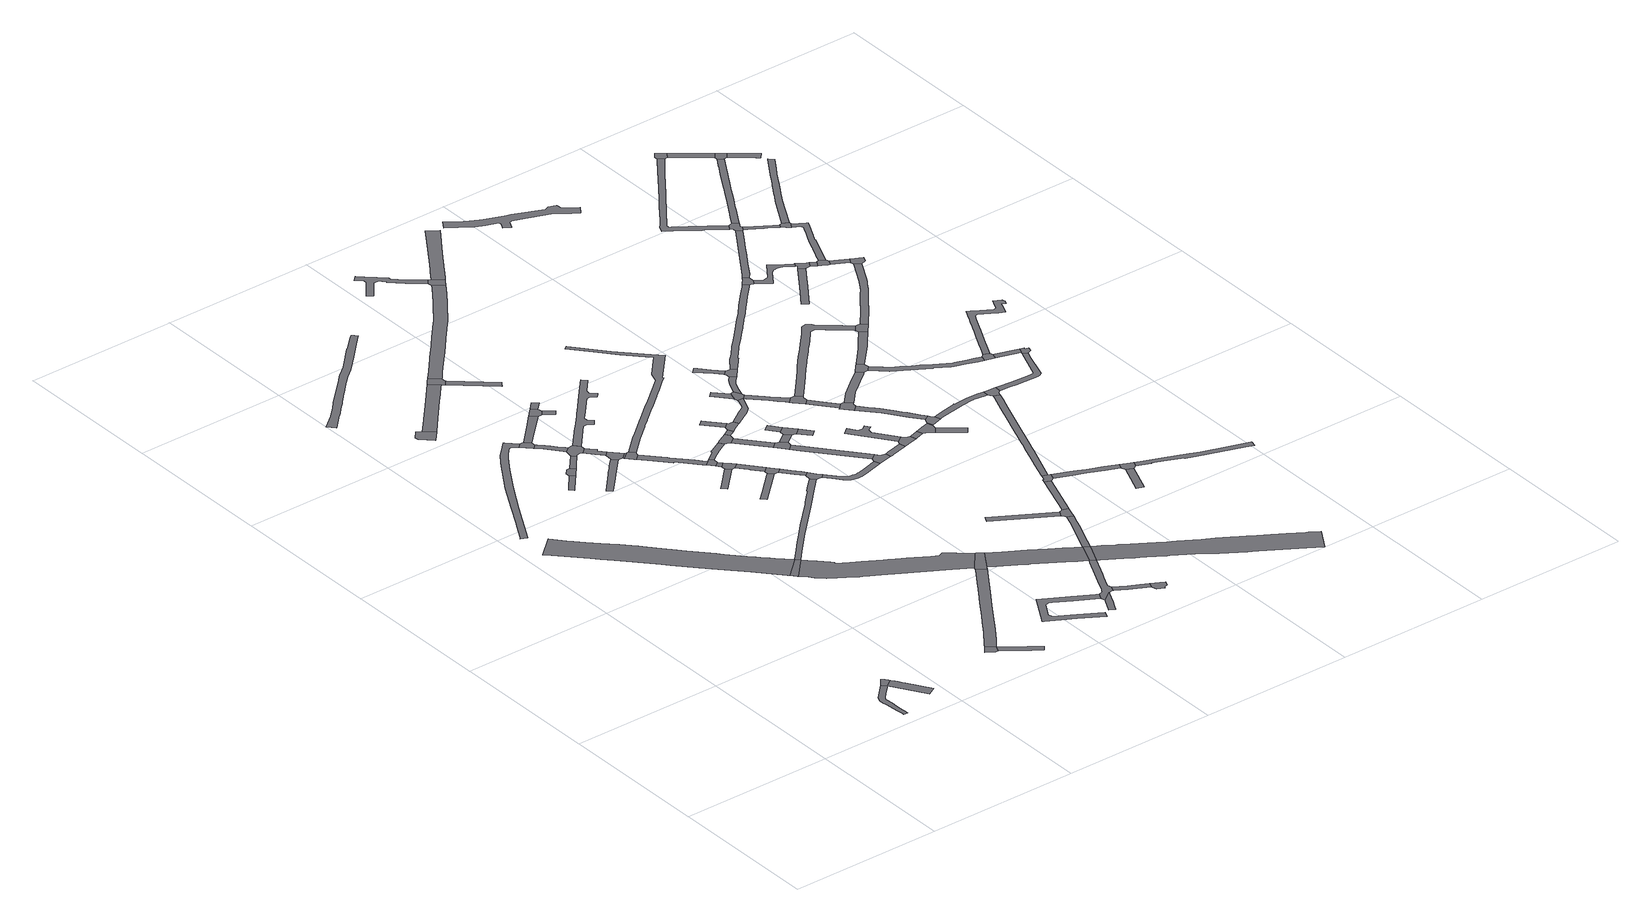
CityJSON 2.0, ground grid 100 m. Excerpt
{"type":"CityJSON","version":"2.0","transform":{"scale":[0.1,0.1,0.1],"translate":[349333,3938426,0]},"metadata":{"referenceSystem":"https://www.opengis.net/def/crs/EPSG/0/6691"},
"CityObjects":{
"road1":{"type":"Road","attributes":{"RoadStructureAttribute.sectionType":"1"},"geometry":[{"type":"MultiSurface","lod":"1","boundaries":[[[0,1,2,3,4,5,6,7,8,9,10,11,12,13,14,15,16,17,18,19,20,21,22,23,24,6,25,26]]]}]},
"road2":{"type":"Road","geometry":[{"type":"MultiSurface","lod":"1","boundaries":[[[7,6,5,27,28,29,30]]]}]},
"road3":{"type":"Road","attributes":{"RoadStructureAttribute.sectionType":"1"},"geometry":[{"type":"MultiSurface","lod":"1","boundaries":[[[31,32,33,34,35,36,37,38,39,40,41,42,43,44,45,46,47,48,49,50,51,52,53,54,55,56,57,58,59,60,61,62,63,64,65,66,67,68,69,70,71,72]]]}]},
"road4":{"type":"Road","attributes":{"RoadStructureAttribute.sectionType":"1"},"geometry":[{"type":"MultiSurface","lod":"1","boundaries":[[[73,74,75,76,77,78,79,80,81,82,83,84,85,86,87,88,89,90,91,92,93,94,95,96,97]]]}]},
"road5":{"type":"Road","geometry":[{"type":"MultiSurface","lod":"1","boundaries":[[[98,99,100,101,102,103]]]}]},
"road6":{"type":"Road","geometry":[{"type":"MultiSurface","lod":"1","boundaries":[[[104,105,106,107,108,109]]]}]},
"road7":{"type":"Road","geometry":[{"type":"MultiSurface","lod":"1","boundaries":[[[110,111,112,113,72,71]]]}]},
"road8":{"type":"Road","attributes":{"RoadStructureAttribute.sectionType":"1"},"geometry":[{"type":"MultiSurface","lod":"1","boundaries":[[[102,114,115,116,117,118,119,120,121,122,123,124,125,103]]]}]},
"road9":{"type":"Road","attributes":{"RoadStructureAttribute.sectionType":"1"},"geometry":[{"type":"MultiSurface","lod":"1","boundaries":[[[126,127,128,129,130,131]]]}]},
"road10":{"type":"Road","attributes":{"RoadStructureAttribute.sectionType":"1"},"geometry":[{"type":"MultiSurface","lod":"1","boundaries":[[[130,132,133,134,135,136,131]]]}]},
"road11":{"type":"Road","attributes":{"RoadStructureAttribute.sectionType":"1"},"geometry":[{"type":"MultiSurface","lod":"1","boundaries":[[[137,138,139,140,141,142,143,144,145,146,147,148,149,150,151,152,153,154,155,156,157,158,159,160,161,162,163,164,165,166,167,168,169,170,171,172,173,174,175,176,177]]]}]},
"road12":{"type":"Road","geometry":[{"type":"MultiSurface","lod":"1","boundaries":[[[96,178,179,180,181,97]]]}]},
"road13":{"type":"Road","attributes":{"RoadStructureAttribute.sectionType":"1"},"geometry":[{"type":"MultiSurface","lod":"1","boundaries":[[[182,183,184,134,133]]]}]},
"road14":{"type":"Road","attributes":{"RoadStructureAttribute.sectionType":"1"},"geometry":[{"type":"MultiSurface","lod":"1","boundaries":[[[185,186,187,188,189,190,191,192,193,194,195]]]}]},
"road15":{"type":"Road","attributes":{"RoadStructureAttribute.sectionType":"1"},"geometry":[{"type":"MultiSurface","lod":"1","boundaries":[[[196,197,109,108,198,199,200,201,202,203,204]]]}]},
"road16":{"type":"Road","attributes":{"RoadStructureAttribute.sectionType":"1"},"geometry":[{"type":"MultiSurface","lod":"1","boundaries":[[[205,206,207,208,209,210,211,212,213,214,215,216,217,218,219,220,221,222,223,224,225,98,103]]]}]},
"road17":{"type":"Road","attributes":{"RoadStructureAttribute.sectionType":"1"},"geometry":[{"type":"MultiSurface","lod":"1","boundaries":[[[178,226,227,228,229,230,231,232,233,234,235,179]]]}]},
"road18":{"type":"Road","geometry":[{"type":"MultiSurface","lod":"1","boundaries":[[[236,230,229,237,184,183,238,239,240,241,242,243]]]}]},
"road19":{"type":"Road","attributes":{"RoadStructureAttribute.sectionType":"1"},"geometry":[{"type":"MultiSurface","lod":"1","boundaries":[[[244,245,246,247,248,249,250,251,252,253,254,255,256,257,258,259,260,261,262,112,111,263,264,265,266,267,268,269,270,271,272,273,274,275,276]]]}]},
"road20":{"type":"Road","attributes":{"RoadStructureAttribute.sectionType":"1"},"geometry":[{"type":"MultiSurface","lod":"1","boundaries":[[[277,278,279,280,181,180]]]}]},
"road21":{"type":"Road","attributes":{"RoadStructureAttribute.sectionType":"1"},"geometry":[{"type":"MultiSurface","lod":"1","boundaries":[[[281,282,283,284,242,241,285,286,287]]]}]},
"road22":{"type":"Road","geometry":[{"type":"MultiSurface","lod":"1","boundaries":[[[286,288,289,195,194,290,291,292,287]]]}]},
"road23":{"type":"Road","attributes":{"RoadStructureAttribute.sectionType":"1"},"geometry":[{"type":"MultiSurface","lod":"1","boundaries":[[[293,294,291,290]]]}]},
"road24":{"type":"Road","geometry":[{"type":"MultiSurface","lod":"1","boundaries":[[[295,296,297,298,294,293,299,300,301,302]]]}]},
"road25":{"type":"Road","attributes":{"RoadStructureAttribute.sectionType":"1"},"geometry":[{"type":"MultiSurface","lod":"1","boundaries":[[[303,304,305,306,307,308,309,310,311,312,313,314,315,72,113,316,317,318,319,320,321,322,323,324]]]}]},
"road26":{"type":"Road","geometry":[{"type":"MultiSurface","lod":"1","boundaries":[[[203,325,326,327,328,329,204]]]}]},
"road27":{"type":"Road","geometry":[{"type":"MultiSurface","lod":"1","boundaries":[[[330,331,332,333,279,278,334]]]}]},
"road28":{"type":"Road","attributes":{"RoadStructureAttribute.sectionType":"1"},"geometry":[{"type":"MultiSurface","lod":"1","boundaries":[[[335,336,337,338,339,340,341,342,343,344,345,346,347,348,349,350,351,352,353,354,355]]]}]},
"road29":{"type":"Road","attributes":{"RoadStructureAttribute.sectionType":"1"},"geometry":[{"type":"MultiSurface","lod":"1","boundaries":[[[356,357,358,359,360,361,362,302,301,363,364,365,366,367,368,369]]]}]},
"road30":{"type":"Road","attributes":{"RoadStructureAttribute.sectionType":"1"},"geometry":[{"type":"MultiSurface","lod":"1","boundaries":[[[370,371,372,373,374]]]}]},
"road31":{"type":"Road","attributes":{"RoadStructureAttribute.sectionType":"1"},"geometry":[{"type":"MultiSurface","lod":"1","boundaries":[[[375,376,330,334]]]}]},
"road32":{"type":"Road","attributes":{"RoadStructureAttribute.sectionType":"1"},"geometry":[{"type":"MultiSurface","lod":"1","boundaries":[[[377,378,379,380,381,382,326,325]]]}]},
"road33":{"type":"Road","attributes":{"RoadStructureAttribute.sectionType":"1"},"geometry":[{"type":"MultiSurface","lod":"1","boundaries":[[[331,383,384,332]]]}]},
"road34":{"type":"Road","attributes":{"RoadStructureAttribute.sectionType":"1"},"geometry":[{"type":"MultiSurface","lod":"1","boundaries":[[[385,386,387,388,389,390,391]]]}]},
"road35":{"type":"Road","geometry":[{"type":"MultiSurface","lod":"1","boundaries":[[[392,393,394,356,369,395]]]}]},
"road36":{"type":"Road","geometry":[{"type":"MultiSurface","lod":"1","boundaries":[[[275,396,214,213,397,398,399,276]]]}]},
"road37":{"type":"Road","attributes":{"RoadStructureAttribute.sectionType":"1"},"geometry":[{"type":"MultiSurface","lod":"1","boundaries":[[[400,401,392,395]]]}]},
"road38":{"type":"Road","attributes":{"RoadStructureAttribute.sectionType":"1"},"geometry":[{"type":"MultiSurface","lod":"1","boundaries":[[[402,403,404,405,406,407,408,409,410,411,412,413,414,415,416,417,418,419,420,421,422,423,424,425,426,427,428,429,430,236,243]]]}]},
"road39":{"type":"Road","geometry":[{"type":"MultiSurface","lod":"1","boundaries":[[[431,401,400,370,374,432,433]]]}]},
"road40":{"type":"Road","geometry":[{"type":"MultiSurface","lod":"1","boundaries":[[[434,435,436,437,438,439,440,441]]]}]},
"road41":{"type":"Road","attributes":{"RoadStructureAttribute.sectionType":"1"},"geometry":[{"type":"MultiSurface","lod":"1","boundaries":[[[432,442,443,444,445,433]]]}]},
"road42":{"type":"Road","attributes":{"RoadStructureAttribute.sectionType":"1"},"geometry":[{"type":"MultiSurface","lod":"1","boundaries":[[[446,447,448,449,450,394,393,451,452,453,454]]]}]},
"road43":{"type":"Road","geometry":[{"type":"MultiSurface","lod":"1","boundaries":[[[455,456,457,445,444,458,385,391,459]]]}]},
"road44":{"type":"Road","attributes":{"RoadStructureAttribute.sectionType":"1"},"geometry":[{"type":"MultiSurface","lod":"1","boundaries":[[[460,461,462,463,464,465,466,455,459]]]}]},
"road45":{"type":"Road","attributes":{"RoadStructureAttribute.sectionType":"1"},"geometry":[{"type":"MultiSurface","lod":"1","boundaries":[[[467,468,469,470,471,472,473,398,397,474,475,476,477,478,479,480,481,482]]]}]},
"road46":{"type":"Road","geometry":[{"type":"MultiSurface","lod":"1","boundaries":[[[323,483,484,485,464,463,324]]]}]},
"road47":{"type":"Road","geometry":[{"type":"MultiSurface","lod":"1","boundaries":[[[440,486,487,488,489,490,491,481,492,493,494,495,496,497,498,335,355,441]]]}]},
"road48":{"type":"Road","geometry":[{"type":"MultiSurface","lod":"1","boundaries":[[[453,499,500,501,502,503,504,505,506,507,454]]]}]},
"road49":{"type":"Road","attributes":{"RoadStructureAttribute.sectionType":"1"},"geometry":[{"type":"MultiSurface","lod":"1","boundaries":[[[508,509,510,511,512,513,514,515,516,517,518,519,520,521,522,523,524,328,327,525,526,527,528,529,530,531,532,533,534,535,536,537,538,539,540,541,542,543,544]]]}]},
"road50":{"type":"Road","attributes":{"RoadStructureAttribute.sectionType":"1"},"geometry":[{"type":"MultiSurface","lod":"1","boundaries":[[[545,546,487,486,547,548,549,550]]]}]},
"road51":{"type":"Road","attributes":{"RoadStructureAttribute.sectionType":"1"},"geometry":[{"type":"MultiSurface","lod":"1","boundaries":[[[501,551,552,502]]]}]},
"road52":{"type":"Road","attributes":{"RoadStructureAttribute.sectionType":"1"},"geometry":[{"type":"MultiSurface","lod":"1","boundaries":[[[504,503,553,554,555]]]}]},
"road53":{"type":"Road","attributes":{"RoadStructureAttribute.sectionType":"1"},"geometry":[{"type":"MultiSurface","lod":"1","boundaries":[[[556,557,558,559,560]]]}]},
"road54":{"type":"Road","attributes":{"RoadStructureAttribute.sectionType":"1"},"geometry":[{"type":"MultiSurface","lod":"1","boundaries":[[[296,561,562,563,564,565,566,567,568,569,570,571,572,573,574,575,576,577,578,579,580,581,582,583,584,585,586,587,588,589,590,591,592,593,594,595,596,297]]]}]},
"road55":{"type":"Road","geometry":[{"type":"MultiSurface","lod":"1","boundaries":[[[597,598,599,600,552,551,601,602]]]}]},
"road56":{"type":"Road","geometry":[{"type":"MultiSurface","lod":"1","boundaries":[[[550,549,603,604,605,606,607]]]}]},
"road57":{"type":"Road","attributes":{"RoadStructureAttribute.sectionType":"1"},"geometry":[{"type":"MultiSurface","lod":"1","boundaries":[[[608,609,610,611,612,613,614,615,616,617,618,619,620,621,622,623,624,625,484,483,626,627,628,629,630,631,632,633,634,635,636,637,638,639,640,641,642,643,644]]]}]},
"road58":{"type":"Road","geometry":[{"type":"MultiSurface","lod":"1","boundaries":[[[645,646,647,648,649,556,560,555,554]]]}]},
"road59":{"type":"Road","geometry":[{"type":"MultiSurface","lod":"1","boundaries":[[[482,481,491,650]]]}]},
"road60":{"type":"Road","attributes":{"RoadStructureAttribute.sectionType":"1"},"geometry":[{"type":"MultiSurface","lod":"1","boundaries":[[[651,599,598,652]]]}]},
"road61":{"type":"Road","attributes":{"RoadStructureAttribute.sectionType":"1"},"geometry":[{"type":"MultiSurface","lod":"1","boundaries":[[[653,654,655,656,597,602]]]}]},
"road62":{"type":"Road","attributes":{"RoadStructureAttribute.sectionType":"1"},"geometry":[{"type":"MultiSurface","lod":"1","boundaries":[[[657,658,659,660]]]}]},
"road63":{"type":"Road","geometry":[{"type":"MultiSurface","lod":"1","boundaries":[[[661,662,657,660,651,652]]]}]},
"road64":{"type":"Road","attributes":{"RoadStructureAttribute.sectionType":"1"},"geometry":[{"type":"MultiSurface","lod":"1","boundaries":[[[663,664,665,666,667]]]}]},
"road65":{"type":"Road","attributes":{"RoadStructureAttribute.sectionType":"1"},"geometry":[{"type":"MultiSurface","lod":"1","boundaries":[[[668,669,670,671,672,648,647,673,674,675,676,677,678,679,680,681]]]}]},
"road66":{"type":"Road","geometry":[{"type":"MultiSurface","lod":"1","boundaries":[[[682,683,684,685,686,687,688,689,690,691,692,693,694,695,696,697,698,699,700,701,702]]]}]},
"road67":{"type":"Road","attributes":{"RoadStructureAttribute.sectionType":"1"},"geometry":[{"type":"MultiSurface","lod":"1","boundaries":[[[703,704,662,661]]]}]},
"road68":{"type":"Road","attributes":{"RoadStructureAttribute.sectionType":"1"},"geometry":[{"type":"MultiSurface","lod":"1","boundaries":[[[650,705,706,707,708,709,710,711,712,482]]]}]},
"road69":{"type":"Road","geometry":[{"type":"MultiSurface","lod":"1","boundaries":[[[713,655,654,608,644,714,715,716]]]}]},
"road70":{"type":"Road","attributes":{"RoadStructureAttribute.sectionType":"1"},"geometry":[{"type":"MultiSurface","lod":"1","boundaries":[[[717,718,719,720,721]]]}]},
"road71":{"type":"Road","geometry":[{"type":"MultiSurface","lod":"1","boundaries":[[[722,723,724,721,720,668,681,725]]]}]},
"road72":{"type":"Road","geometry":[{"type":"MultiSurface","lod":"1","boundaries":[[[726,727,728,702,701,508,544]]]}]},
"road73":{"type":"Road","geometry":[{"type":"MultiSurface","lod":"1","boundaries":[[[666,729,709,708,730,731,732,733,667]]]}]},
"road74":{"type":"Road","attributes":{"RoadStructureAttribute.sectionType":"1"},"geometry":[{"type":"MultiSurface","lod":"1","boundaries":[[[715,734,735,736,737,738,739,716]]]}]},
"road75":{"type":"Road","attributes":{"RoadStructureAttribute.sectionType":"1"},"geometry":[{"type":"MultiSurface","lod":"1","boundaries":[[[740,741,742,743,744,745,746,747,748,749,725,681]]]}]},
"road76":{"type":"Road","attributes":{"RoadStructureAttribute.sectionType":"1"},"geometry":[{"type":"MultiSurface","lod":"1","boundaries":[[[750,751,752,753,754,755,723,722,756,757,758,759,760]]]}]},
"road77":{"type":"Road","attributes":{"RoadStructureAttribute.sectionType":"1"},"geometry":[{"type":"MultiSurface","lod":"1","boundaries":[[[761,762,763,764,765,766,767,768,769,770]]]}]},
"road78":{"type":"Road","attributes":{"RoadStructureAttribute.sectionType":"1"},"geometry":[{"type":"MultiSurface","lod":"1","boundaries":[[[771,772,773,774,775,776,777]]]}]},
"road79":{"type":"Road","geometry":[{"type":"MultiSurface","lod":"1","boundaries":[[[778,779,780,745,744,781,782,783]]]}]},
"road80":{"type":"Road","geometry":[{"type":"MultiSurface","lod":"1","boundaries":[[[737,736,784,785,786,787,761,770]]]}]},
"road81":{"type":"Road","attributes":{"RoadStructureAttribute.sectionType":"1"},"geometry":[{"type":"MultiSurface","lod":"1","boundaries":[[[788,789,733,732,790,791]]]}]},
"road82":{"type":"Road","geometry":[{"type":"MultiSurface","lod":"1","boundaries":[[[792,793,794,771,777,795,750,760]]]}]},
"road83":{"type":"Road","attributes":{"RoadStructureAttribute.sectionType":"1"},"geometry":[{"type":"MultiSurface","lod":"1","boundaries":[[[491,796,797,798,799,800,801,802,803,804,805,806,807,808,809,810,811,812,813,814,815,816,817,818,819,820,821,822,823,824,825,826,827,828,829,830,831,832,833,834,835,836,837,838,839,650]]]}]},
"road84":{"type":"Road","attributes":{"RoadStructureAttribute.sectionType":"1"},"geometry":[{"type":"MultiSurface","lod":"1","boundaries":[[[782,840,841,842,843,844,783]]]}]},
"road85":{"type":"Road","attributes":{"RoadStructureAttribute.sectionType":"1"},"geometry":[{"type":"MultiSurface","lod":"1","boundaries":[[[845,846,786,785,847,848]]]}]},
"road86":{"type":"Road","attributes":{"RoadStructureAttribute.sectionType":"1"},"geometry":[{"type":"MultiSurface","lod":"1","boundaries":[[[727,849,850,851,852,853,854,855,856,857,858,859,860,861,862,728]]]}]},
"road87":{"type":"Road","geometry":[{"type":"MultiSurface","lod":"1","boundaries":[[[863,864,865,866,867,868,842,841]]]}]},
"road88":{"type":"Road","geometry":[{"type":"MultiSurface","lod":"1","boundaries":[[[869,870,871,872,791,790,873,874,875]]]}]},
"road89":{"type":"Road","geometry":[{"type":"MultiSurface","lod":"1","boundaries":[[[876,877,878,879,880,881,882,845,848]]]}]},
"road90":{"type":"Road","attributes":{"RoadStructureAttribute.sectionType":"1"},"geometry":[{"type":"MultiSurface","lod":"1","boundaries":[[[883,884,885,886,887,888,889,890,891,892,893,894,865,864,895,896,897,898,899,900]]]}]},
"road91":{"type":"Road","attributes":{"RoadStructureAttribute.sectionType":"1"},"geometry":[{"type":"MultiSurface","lod":"1","boundaries":[[[901,881,880,902]]]}]},
"road92":{"type":"Road","attributes":{"RoadStructureAttribute.sectionType":"1"},"geometry":[{"type":"MultiSurface","lod":"1","boundaries":[[[903,904,879,878]]]}]},
"road93":{"type":"Road","geometry":[{"type":"MultiSurface","lod":"1","boundaries":[[[905,906,907,908,900,899,901,902]]]}]},
"road94":{"type":"Road","attributes":{"RoadStructureAttribute.sectionType":"1"},"geometry":[{"type":"MultiSurface","lod":"1","boundaries":[[[867,909,910,911,912,913,914,915,916,917,918,919,920,921,868]]]}]},
"road95":{"type":"Road","attributes":{"RoadStructureAttribute.sectionType":"1"},"geometry":[{"type":"MultiSurface","lod":"1","boundaries":[[[922,923,924,925,926,874,873,927,928,929,930,931,932,933]]]}]},
"road96":{"type":"Road","attributes":{"RoadStructureAttribute.sectionType":"1"},"geometry":[{"type":"MultiSurface","lod":"1","boundaries":[[[934,935,936,937]]]}]},
"road97":{"type":"Road","attributes":{"RoadStructureAttribute.sectionType":"1"},"geometry":[{"type":"MultiSurface","lod":"1","boundaries":[[[938,939,940,941,942,943,944,945,946,947,948,949,950,951,952,953,954,955,869,875]]]}]},
"road98":{"type":"Road","attributes":{"RoadStructureAttribute.sectionType":"1"},"geometry":[{"type":"MultiSurface","lod":"1","boundaries":[[[956,957,958,959,960,961,962,963,964,965,966,967,968,969,970,971,793,792,972,973,974,975,976,977,978,979,980,981,982,983,984,985,986,987,988,989,990,991]]]}]},
"road99":{"type":"Road","attributes":{"RoadStructureAttribute.sectionType":"1"},"geometry":[{"type":"MultiSurface","lod":"1","boundaries":[[[992,993,994,995,996,997,998,999,1000,1001,1002,1003,1004,1005,1006,1007,1008,1009,780,779,1010,1011,1012,1013,1014,1015,1016,1017,1018,1019,1020,1021,1022,1023,1024,1025]]]}]},
"road100":{"type":"Road","attributes":{"RoadStructureAttribute.sectionType":"1"},"geometry":[{"type":"MultiSurface","lod":"1","boundaries":[[[1026,1027,1028,1029,1030,1031,1032,1033,1034,1035,1036,1037,1038,1039,1040,1041,1042,1043,1044,1045,906,905]]]}]},
"road101":{"type":"Road","geometry":[{"type":"MultiSurface","lod":"1","boundaries":[[[1046,1047,1048,1049,1050,916,915,1051,1052,1053,1054,1055]]]}]},
"road102":{"type":"Road","geometry":[{"type":"MultiSurface","lod":"1","boundaries":[[[1056,1057,922,933,937,936,1058]]]}]},
"road103":{"type":"Road","attributes":{"RoadStructureAttribute.sectionType":"1"},"geometry":[{"type":"MultiSurface","lod":"1","boundaries":[[[1059,1060,1061,1062,1063,1064,1065,1066,1067,1046,1055]]]}]},
"road104":{"type":"Road","geometry":[{"type":"MultiSurface","lod":"1","boundaries":[[[1068,1069,1070,1071,1072,1073,1074,1075,1076,1077,1078,1079,1080,1081,1082,1083,1084,1085,1086,1087,1088,1089,1090,1091,1092,1093,1094,1095]]]}]},
"road105":{"type":"Road","geometry":[{"type":"MultiSurface","lod":"1","boundaries":[[[1096,1097,1033,1032,945,944,1098,1099]]]}]},
"road106":{"type":"Road","attributes":{"RoadStructureAttribute.sectionType":"1"},"geometry":[{"type":"MultiSurface","lod":"1","boundaries":[[[1100,1101,1102,1103,1104,1105,1106,1107,1108,1109,1054,1053,1110,1111,1112,1113,1114,1115,1116,1117,1118,1119,1120,1121,1122,1123]]]}]},
"road107":{"type":"Road","attributes":{"RoadStructureAttribute.sectionType":"1"},"geometry":[{"type":"MultiSurface","lod":"1","boundaries":[[[1124,1125,1126,1127,1128,1129,1130,1131,1132,1133,1134,1135,1136,1137,1138,1139,1140,1141,1056,1058]]]}]},
"road108":{"type":"Road","geometry":[{"type":"MultiSurface","lod":"1","boundaries":[[[1024,1062,1061,1142,1143,1025]]]}]},
"road109":{"type":"Road","geometry":[{"type":"MultiSurface","lod":"1","boundaries":[[[1144,1145,1146,956,991,1147,1148,1149,1150]]]}]},
"road110":{"type":"Road","attributes":{"RoadStructureAttribute.sectionType":"1"},"geometry":[{"type":"MultiSurface","lod":"1","boundaries":[[[1151,1152,1153,1154,1155,1156,1157,1158,1096,1099,1159,1160,1161,1162,1163,1164,1165,1166,1167,1168,1169,1170]]]}]},
"road111":{"type":"Road","geometry":[{"type":"MultiSurface","lod":"1","boundaries":[[[1171,1172,1173,1174,1123,1122,1175]]]}]},
"road112":{"type":"Road","attributes":{"RoadStructureAttribute.sectionType":"1"},"geometry":[{"type":"MultiSurface","lod":"1","boundaries":[[[1176,1177,1178,1179,1180,1181,1182]]]}]},
"road113":{"type":"Road","attributes":{"RoadStructureAttribute.sectionType":"1"},"geometry":[{"type":"MultiSurface","lod":"1","boundaries":[[[1183,1184,1185,1186,1187,1188,1149,1148,1189,1190,1191,1192,1193,1194,1195,1196,1197,1198,1199,1200,1201]]]}]},
"road114":{"type":"Road","attributes":{"RoadStructureAttribute.sectionType":"1"},"geometry":[{"type":"MultiSurface","lod":"1","boundaries":[[[1202,1203,1171,1175]]]}]},
"road115":{"type":"Road","attributes":{"RoadStructureAttribute.sectionType":"1"},"geometry":[{"type":"MultiSurface","lod":"1","boundaries":[[[1204,1205,1206,1207,1208,1209,1210,1211,1212,1213,1144,1150]]]}]},
"road116":{"type":"Road","attributes":{"RoadStructureAttribute.sectionType":"1"},"geometry":[{"type":"MultiSurface","lod":"1","boundaries":[[[1214,1215,1216,1217,1218,1219,1220,1221,1222,1223,1224,1225,1226,1143,1142,1227,1228,1229,1230,1231,1232,1233,1234,1235,1236,1237,1238,1239,1240]]]}]},
"road117":{"type":"Road","geometry":[{"type":"MultiSurface","lod":"1","boundaries":[[[1169,1241,1242,1243,1244,1203,1202,1170]]]}]},
"road118":{"type":"Road","geometry":[{"type":"MultiSurface","lod":"1","boundaries":[[[1245,1246,1183,1201,1247,1182,1181,1248,1249]]]}]},
"road119":{"type":"Road","attributes":{"RoadStructureAttribute.sectionType":"1"},"geometry":[{"type":"MultiSurface","lod":"1","boundaries":[[[1248,1250,1251,1249]]]}]},
"road120":{"type":"Road","geometry":[{"type":"MultiSurface","lod":"1","boundaries":[[[1252,1253,1254,1255,1256,1257,1258,1259,1260,1261,1262,1263,1264,1265,1266,1267,1268,1269,1270,1271,1272,1273,1173,1172,1274,1275,1276,1277,1278,1279,1280,1281,1282,1283,1284,1285,1286,1287,1288,1289,1290,1291]]]}]},
"road121":{"type":"Road","geometry":[{"type":"MultiSurface","lod":"1","boundaries":[[[1292,1251,1250,1293,1294,1295,1296,1297,1298,1299]]]}]},
"road122":{"type":"Road","geometry":[{"type":"MultiSurface","lod":"1","boundaries":[[[1300,1301,1302,1303,1304,1211,1210,1305,1306,1307,1308]]]}]},
"road123":{"type":"Road","attributes":{"RoadStructureAttribute.sectionType":"1"},"geometry":[{"type":"MultiSurface","lod":"1","boundaries":[[[1309,1310,1311,1312,1313,1314,1315,1316,1317,1318,1319,1320,1321,1322,1323,1324,1325,1326,1327,1328,1329,1330,1331,1332,1333,1334,1335,1336,1337,1338,1339,1340,1341,1342,1302,1301]]]}]},
"road124":{"type":"Road","attributes":{"RoadStructureAttribute.sectionType":"1"},"geometry":[{"type":"MultiSurface","lod":"1","boundaries":[[[1297,1296,1343,1344]]]}]},
"road125":{"type":"Road","attributes":{"RoadStructureAttribute.sectionType":"1"},"geometry":[{"type":"MultiSurface","lod":"1","boundaries":[[[1345,1346,1347,1348,1306,1305,1349,1350,1351,1352,1353,1354,1355]]]}]},
"road126":{"type":"Road","geometry":[{"type":"MultiSurface","lod":"1","boundaries":[[[1343,1240,1239,1356,1357,1358,1359,1344]]]}]},
"road127":{"type":"Road","attributes":{"RoadStructureAttribute.sectionType":"1"},"geometry":[{"type":"MultiSurface","lod":"1","boundaries":[[[1360,1361,1362,1363,1364,1365,1366,1367,1368,1369,1370,1371,1372,1373,1374,1375,1376,1377,1378,1379,1380,1381,1382,1383,1292,1299]]]}]},
"road128":{"type":"Road","geometry":[{"type":"MultiSurface","lod":"1","boundaries":[[[1354,1384,1385,1386,1372,1371,1387,1388,1355]]]}]},
"road129":{"type":"Road","attributes":{"RoadStructureAttribute.sectionType":"1"},"geometry":[{"type":"MultiSurface","lod":"1","boundaries":[[[1389,1390,1391,1392,1393,1394,1395,1396,1397,1398,1399,1300,1308,1400,1401,1402,1403,1404,1405,1406,1407,1408,1409,1410,1411,1412,1413,1414,1415,1416]]]}]},
"road130":{"type":"Road","geometry":[{"type":"MultiSurface","lod":"1","boundaries":[[[1417,1324,1323,1418,1419,1420]]]}]},
"road131":{"type":"Road","attributes":{"RoadStructureAttribute.sectionType":"1"},"geometry":[{"type":"MultiSurface","lod":"1","boundaries":[[[1421,1422,1423,1424,1425,1426,1427,1428,1429,1430,1431,1432,1433,1434,1435,1436,1437,1438,1439,1440,1388,1387]]]}]},
"road132":{"type":"Road","attributes":{"RoadStructureAttribute.sectionType":"1"},"geometry":[{"type":"MultiSurface","lod":"1","boundaries":[[[1441,1442,1443,1444,1445,1446,1447,1419,1418,1448,1449,1450,1451,1452,1453,1454]]]}]},
"road133":{"type":"Road","geometry":[{"type":"MultiSurface","lod":"1","boundaries":[[[1454,1453,1455,1416,1415,1456,1457]]]}]},
"road134":{"type":"Road","attributes":{"RoadStructureAttribute.sectionType":"1"},"geometry":[{"type":"MultiSurface","lod":"1","boundaries":[[[1458,1457,1456,1459,1460,1461,1462]]]}]}
},
"vertices":[
[867,350,0],[857,368,0],[850,380,0],[843,390,0],[833,405,0],[819,426,0],[768,388,0],[744,418,0],[647,320,0],[634,291,0],[634,264,0],[637,237,0],[647,143,0],[649,126,0],[650,103,0],[650,90,0],[677,89,0],[677,103,0],[676,157,0],[675,191,0],[674,228,0],[672,283,0],[679,298,0],[706,326,0],[754,374,0],[903,169,0],[957,202,0],
[811,437,0],[798,452,0],[792,458,0],[782,468,0],
[1159,1825,0],[1144,1841,0],[1101,1884,0],[1062,1923,0],[1046,1941,0],[1045,1942,0],[1031,1957,0],[921,2079,0],[905,2097,0],[893,2112,0],[777,2243,0],[721,2307,0],[701,2329,0],[662,2375,0],[610,2435,0],[595,2453,0],[569,2483,0],[546,2509,0],[543,2513,0],[523,2535,0],[519,2539,0],[443,2613,0],[381,2671,0],[335,2724,0],[326,2734,0],[240,2832,0],[240,2833,0],[108,2717,0],[146,2684,0],[299,2516,0],[339,2474,0],[394,2416,0],[532,2263,0],[575,2215,0],[611,2176,0],[722,2054,0],[822,1945,0],[925,1831,0],[1064,1674,0],[1069,1669,0],[1072,1665,0],[1202,1782,0],
[688,3796,0],[683,3801,0],[597,3717,0],[591,3711,0],[539,3640,0],[389,3411,0],[283,3226,0],[266,3196,0],[218,3107,0],[211,3094,0],[189,3057,0],[126,2948,0],[122,2940,0],[118,2934,0],[154,2914,0],[316,3196,0],[429,3392,0],[532,3550,0],[604,3655,0],[625,3682,0],[632,3689,0],[674,3732,0],[695,3733,0],[722,3706,0],[751,3734,0],
[1463,370,0],[1445,346,0],[1430,326,0],[1479,289,0],[1497,288,0],[1516,330,0],
[368,4206,0],[324,4155,0],[329,4133,0],[400,4063,0],[461,4132,0],[397,4182,0],
[1104,1630,0],[1106,1627,0],[1227,1757,0],[1228,1758,0],
[1544,257,0],[1565,240,0],[1586,223,0],[1651,176,0],[1695,145,0],[1710,134,0],[1734,165,0],[1683,202,0],[1664,216,0],[1658,220,0],[1623,245,0],[1575,282,0],
[674,3189,0],[659,3172,0],[687,3148,0],[756,3230,0],[785,3265,0],[757,3289,0],
[802,3286,0],[836,3325,0],[808,3349,0],[785,3346,0],[756,3315,0],
[42,4519,0],[136,4614,0],[139,4617,0],[158,4636,0],[204,4683,0],[226,4703,0],[245,4724,0],[251,4729,0],[286,4765,0],[314,4793,0],[375,4854,0],[390,4868,0],[403,4882,0],[417,4896,0],[432,4908,0],[494,4960,0],[510,4973,0],[511,4974,0],[592,5055,0],[652,5115,0],[745,5208,0],[753,5217,0],[743,5229,0],[741,5231,0],[738,5235,0],[725,5246,0],[711,5234,0],[628,5154,0],[619,5146,0],[617,5149,0],[613,5145,0],[477,5008,0],[408,4951,0],[397,4942,0],[367,4912,0],[339,4884,0],[193,4741,0],[157,4703,0],[97,4644,0],[91,4638,0],[3,4567,0],
[784,3645,0],[812,3673,0],[812,3702,0],[780,3733,0],
[860,3353,0],[923,3426,0],[898,3451,0],
[1039,3265,0],[1000,3225,0],[986,3211,0],[953,3177,0],[941,3163,0],[823,3033,0],[854,3006,0],[946,3103,0],[1019,3180,0],[1084,3249,0],[1051,3279,0],
[618,4429,0],[450,4242,0],[512,4190,0],[677,4376,0],[728,4433,0],[730,4436,0],[776,4489,0],[798,4511,0],[738,4565,0],
[1546,370,0],[1564,392,0],[1593,431,0],[1629,482,0],[1710,599,0],[1775,695,0],[1803,735,0],[1832,778,0],[1999,1020,0],[1944,1058,0],[1940,1049,0],[1863,938,0],[1824,882,0],[1773,807,0],[1769,801,0],[1765,796,0],[1720,731,0],[1660,644,0],[1621,588,0],[1557,497,0],[1479,392,0],
[825,3605,0],[897,3516,0],[900,3512,0],[907,3503,0],[942,3527,0],[930,3541,0],[913,3560,0],[873,3607,0],[852,3631,0],[819,3664,0],
[976,3532,0],[906,3493,0],[928,3432,0],[954,3440,0],[961,3442,0],[971,3432,0],[1009,3466,0],[1010,3495,0],
[1967,1261,0],[1906,1314,0],[1877,1300,0],[1835,1324,0],[1712,1395,0],[1686,1410,0],[1657,1426,0],[1659,1429,0],[1623,1450,0],[1620,1448,0],[1597,1461,0],[1526,1506,0],[1489,1526,0],[1431,1560,0],[1358,1608,0],[1360,1619,0],[1344,1636,0],[1291,1693,0],[1278,1705,0],[1127,1608,0],[1149,1585,0],[1169,1558,0],[1220,1512,0],[1269,1476,0],[1311,1448,0],[1377,1407,0],[1392,1398,0],[1427,1377,0],[1484,1344,0],[1584,1285,0],[1837,1137,0],[1947,1071,0],[2048,1195,0],
[898,3784,0],[1016,3898,0],[977,3936,0],[893,3849,0],
[1051,3401,0],[1055,3405,0],[1060,3410,0],[1050,3422,0],[1019,3377,0],[1058,3332,0],[1088,3358,0],
[1057,3323,0],[1056,3285,0],[1115,3248,0],[1154,3283,0],[1136,3304,0],
[1121,3241,0],[1162,3275,0],
[1206,3239,0],[1213,3246,0],[1183,3277,0],[1167,3275,0],[1159,3195,0],[1160,3194,0],[1166,3187,0],[1205,3222,0],
[1786,2384,0],[1756,2357,0],[1717,2319,0],[1721,2313,0],[1671,2262,0],[1651,2242,0],[1635,2226,0],[1619,2208,0],[1456,2049,0],[1365,1954,0],[1350,1939,0],[1304,1890,0],[1275,1859,0],[1291,1827,0],[1309,1846,0],[1398,1938,0],[1420,1961,0],[1626,2166,0],[1704,2245,0],[1705,2247,0],[1837,2380,0],[1812,2409,0],
[814,4497,0],[843,4530,0],[840,4559,0],[781,4613,0],[757,4587,0],
[1070,3931,0],[1065,3961,0],[1033,3992,0],[993,3952,0],[1046,3900,0],
[2328,405,0],[2314,413,0],[2188,486,0],[2102,535,0],[2013,586,0],[1891,381,0],[1901,375,0],[2015,310,0],[2067,279,0],[2216,193,0],[2236,233,0],[2095,315,0],[2062,334,0],[1972,386,0],[1964,415,0],[1975,434,0],[2018,507,0],[2047,515,0],[2064,505,0],[2170,444,0],[2308,365,0],
[1473,2917,0],[1467,2924,0],[1424,2974,0],[1375,3028,0],[1327,3085,0],[1319,3094,0],[1318,3095,0],[1232,3113,0],[1311,3024,0],[1320,3033,0],[1373,2972,0],[1429,2906,0],[1434,2901,0],[1442,2891,0],
[1499,2794,0],[1363,2656,0],[1351,2644,0],[1380,2616,0],[1527,2766,0],
[1109,3851,0],[1134,3883,0],
[849,4466,0],[895,4426,0],[1059,4282,0],[1076,4304,0],[1084,4318,0],[845,4528,0],
[1112,4009,0],[1079,4040,0],
[1658,2605,0],[1640,2588,0],[1524,2478,0],[1506,2461,0],[1457,2415,0],[1486,2387,0],[1684,2575,0],
[1509,2876,0],[1511,2905,0],[1492,2931,0],[1478,2849,0],
[1946,1063,0],[2011,1038,0],[2093,1165,0],[2055,1190,0],
[1499,2824,0],[1530,2853,0],
[1154,3656,0],[1161,3656,0],[1184,3657,0],[1213,3631,0],[1219,3637,0],[1241,3665,0],[1211,3690,0],[1210,3710,0],[1210,3717,0],[1256,3769,0],[1322,3842,0],[1352,3875,0],[1382,3877,0],[1414,3854,0],[1429,3870,0],[1438,3880,0],[1402,3913,0],[1406,3941,0],[1481,4028,0],[1452,4055,0],[1399,3998,0],[1334,3925,0],[1301,3888,0],[1300,3886,0],[1224,3801,0],[1217,3794,0],[1189,3763,0],[1111,3678,0],[1103,3670,0],
[1564,2816,0],[1550,2766,0],[1583,2792,0],
[2313,331,0],[2265,241,0],[2301,221,0],[2314,244,0],[2340,294,0],[2380,372,0],[2386,384,0],[2316,337,0],
[1603,2700,0],[1608,2694,0],[1660,2630,0],[1693,2657,0],
[1591,3007,0],[1559,2990,0],[1554,2987,0],[1552,2986,0],[1558,2980,0],[1534,2924,0],[1594,2963,0],[1664,3003,0],[1644,3037,0],
[1743,2595,0],[1722,2622,0],[1706,2641,0],[1659,2618,0],[1714,2572,0],
[1759,2517,0],[1760,2516,0],[1775,2498,0],[1814,2449,0],[1842,2471,0],[1822,2498,0],[1783,2545,0],
[2533,888,0],[2475,925,0],[2406,969,0],[2305,1032,0],[2181,1109,0],[2137,1137,0],[2098,1162,0],[2057,1009,0],[2163,942,0],[2217,909,0],[2226,903,0],[2396,797,0],[2446,765,0],[2455,759,0],[2510,724,0],[2574,862,0],
[1875,2379,0],[1898,2399,0],[1874,2427,0],
[2417,391,0],[2432,424,0],[2424,453,0],[2463,533,0],[2476,559,0],[2545,703,0],[2502,709,0],[2446,595,0],[2411,521,0],[2380,457,0],[2372,439,0],[2362,423,0],[2357,414,0],
[1694,2997,0],[1696,2995,0],[1699,2992,0],[1741,3020,0],[1748,3054,0],[1730,3086,0],[1671,3052,0],[1662,3047,0],[1661,3047,0],
[1421,5379,0],[1402,5353,0],[1359,5294,0],[1317,5236,0],[1291,5203,0],[1279,5187,0],[1261,5163,0],[1226,5118,0],[1201,5087,0],[1196,5080,0],[1173,5054,0],[1072,4941,0],[973,4829,0],[969,4825,0],[915,4763,0],[835,4672,0],[806,4640,0],[843,4561,0],[884,4610,0],[950,4683,0],[1029,4771,0],[1035,4778,0],[1069,4816,0],[1130,4885,0],[1163,4922,0],[1228,4996,0],[1234,5001,0],[1251,5021,0],[1257,5029,0],[1289,5068,0],[1324,5114,0],[1341,5135,0],[1355,5154,0],[1381,5187,0],[1424,5247,0],[1467,5306,0],[1486,5332,0],
[2578,341,0],[2511,374,0],[2420,389,0],[2492,343,0],[2610,284,0],[2626,317,0],
[1857,2800,0],[1895,2832,0],
[1764,3062,0],[1791,3079,0],[1772,3110,0],
[1811,3168,0],[1753,3239,0],[1718,3282,0],[1680,3251,0],[1778,3141,0],
[1326,3352,0],[1422,3432,0],[1431,3440,0],[1449,3455,0],[1476,3477,0],[1481,3481,0],[1579,3562,0],[1583,3565,0],[1681,3646,0],[1686,3650,0],[1707,3667,0],[1724,3681,0],[1735,3690,0],[1810,3756,0],[1832,3772,0],[1832,3773,0],[1835,3776,0],[1830,3781,0],[1994,3961,0],[1910,4051,0],[1778,4190,0],[1613,4389,0],[1591,4372,0],[1697,4243,0],[1797,4125,0],[1897,4018,0],[1931,3984,0],[1807,3850,0],[1795,3816,0],[1783,3784,0],[1611,3641,0],[1553,3594,0],[1464,3520,0],[1458,3515,0],[1334,3412,0],[1295,3380,0],
[1954,2760,0],[1958,2789,0],[1925,2827,0],[1905,2830,0],[1889,2761,0],[1916,2728,0],
[2622,246,0],[2664,223,0],[2670,232,0],[2695,242,0],[2711,274,0],
[2215,2323,0],[2206,2321,0],[2201,2319,0],[2138,2301,0],[2090,2288,0],[2081,2286,0],[2072,2284,0],[2064,2284,0],[2055,2283,0],[2046,2283,0],[2037,2284,0],[2028,2285,0],[2020,2286,0],[2011,2288,0],[2003,2291,0],[1994,2293,0],[1969,2315,0],[1914,2380,0],[1889,2364,0],[1897,2354,0],[1915,2333,0],[1929,2314,0],[1953,2280,0],[1962,2270,0],[1970,2264,0],[1972,2262,0],[1989,2252,0],[2001,2248,0],[2013,2245,0],[2026,2243,0],[2038,2242,0],[2051,2241,0],[2064,2242,0],[2076,2243,0],[2089,2246,0],[2101,2249,0],[2227,2285,0],
[1817,3095,0],[1853,3119,0],[1869,3127,0],[1853,3159,0],[1818,3160,0],
[2610,841,0],
[1992,2877,0],[2024,2839,0],
[1959,2675,0],[2224,2352,0],[2262,2384,0],[2006,2696,0],
[2035,2939,0],[1979,3007,0],[1940,2976,0],[1996,2907,0],
[2054,2835,0],[2093,2867,0],
[2337,1458,0],[2320,1429,0],[2314,1419,0],[2683,1202,0],[2706,1241,0],
[2015,3322,0],[2013,3308,0],[2003,3280,0],[1990,3250,0],[1940,3217,0],[1918,3153,0],[1958,3177,0],[1972,3187,0],[1985,3196,0],[1990,3203,0],[1992,3204,0],[2010,3219,0],[2011,3219,0],[2052,3319,0],
[1366,5503,0],[1344,5521,0],[1341,5523,0],[1279,5581,0],[1280,5595,0],[1230,5643,0],[1217,5656,0],[1141,5728,0],[1110,5700,0],[1149,5666,0],[1150,5641,0],[1058,5526,0],[1093,5498,0],[1180,5607,0],[1208,5608,0],[1210,5608,0],[1246,5572,0],[1239,5565,0],[1317,5489,0],[1416,5409,0],[1442,5440,0],
[2114,2761,0],[2153,2793,0],
[2656,952,0],[2695,1041,0],[2719,1099,0],[2741,1158,0],[2702,1172,0],[2681,1114,0],[2658,1058,0],[2656,1053,0],
[2287,2353,0],[2236,2288,0],[2323,2307,0],[2317,2347,0],
[1948,3487,0],[1930,3469,0],[1916,3456,0],[2011,3351,0],[2029,3403,0],
[2077,3364,0],[2056,3408,0],[2039,3405,0],[2081,3344,0],
[1512,5368,0],[1521,5381,0],[1456,5428,0],
[2694,1195,0],[2754,1195,0],[2765,1227,0],[2768,1236,0],[2730,1249,0],
[2339,2311,0],[2350,2314,0],[2456,2341,0],[2446,2380,0],[2341,2353,0],[2330,2350,0],
[2064,3306,0],[2154,3210,0],[2188,3172,0],[2219,3139,0],[2232,3122,0],[2266,3156,0],[2248,3173,0],[2224,3197,0],[2182,3239,0],[2162,3260,0],
[2136,3552,0],[2109,3522,0],[2090,3490,0],[2082,3476,0],[2079,3468,0],[2065,3436,0],[2096,3414,0],[2111,3451,0],[2122,3476,0],[2140,3496,0],[2167,3524,0],
[2499,2436,0],[2398,2578,0],[2402,2607,0],[2431,2626,0],[2410,2658,0],[2381,2638,0],[2353,2641,0],[2313,2698,0],[2274,2666,0],[2458,2407,0],
[2159,3617,0],[2102,3677,0],[2048,3735,0],[2034,3749,0],[2004,3721,0],[2092,3633,0],[2132,3592,0],
[2327,3114,0],[2337,3124,0],[2299,3158,0],[2245,3109,0],[2297,3051,0],[2328,3082,0],
[2532,2360,0],[2555,2366,0],[2545,2405,0],[2516,2412,0],
[2767,1347,0],[2748,1299,0],[2876,1532,0],[2838,1546,0],
[2222,3585,0],[2191,3613,0],[2165,3610,0],[2136,3582,0],
[2565,691,0],[2679,620,0],[2735,585,0],[2758,571,0],[2790,550,0],[2834,524,0],[2837,521,0],[2890,488,0],[2904,479,0],[3027,401,0],[3075,371,0],[3086,362,0],[3138,323,0],[3277,235,0],[3324,206,0],[3332,201,0],[3566,55,0],[3609,27,0],[3652,0,0],[3742,144,0],[3681,182,0],[3680,182,0],[3668,190,0],[3573,249,0],[3497,296,0],[3396,359,0],[3377,371,0],[3306,414,0],[3299,419,0],[3226,464,0],[3153,500,0],[3141,509,0],[3113,526,0],[3034,575,0],[2985,606,0],[2934,637,0],[2891,665,0],[2808,716,0],[2785,731,0],[2760,748,0],[2746,756,0],[2737,761,0],[2667,805,0],[2645,819,0],
[2371,2958,0],[2419,2896,0],[2449,2927,0],[2400,2990,0],[2385,3009,0],
[2605,2424,0],[2554,2407,0],[2566,2369,0],[2618,2386,0],
[1534,5399,0],[1587,5472,0],[1604,5497,0],[1605,5498,0],[1606,5500,0],[1688,5617,0],[1827,5812,0],[1761,5863,0],[1718,5801,0],[1623,5665,0],[1619,5660,0],[1552,5562,0],[1518,5515,0],[1510,5503,0],
[2413,2892,0],[2471,2826,0],[2506,2856,0],[2507,2880,0],[2518,2891,0],[2478,2928,0],
[2866,1604,0],[2858,1582,0],[2852,1567,0],[2846,1570,0],[2902,1544,0],[2915,1585,0],[2900,1591,0],
[2637,2382,0],[2647,2381,0],[2683,2351,0],[2715,2390,0],[2721,2420,0],[2708,2458,0],[2656,2441,0],
[2747,2533,0],[2735,2552,0],[2690,2617,0],[2687,2621,0],[2681,2629,0],[2642,2683,0],[2639,2688,0],[2630,2700,0],[2595,2749,0],[2590,2755,0],[2576,2772,0],[2565,2785,0],[2513,2777,0],[2574,2706,0],[2608,2660,0],[2669,2571,0],[2725,2494,0],[2759,2514,0],
[2712,2459,0],[2725,2421,0],
[2827,2235,0],[2859,2274,0],
[2797,2444,0],[2784,2482,0],[2770,2494,0],[2764,2505,0],
[2593,2972,0],[2661,3024,0],[2678,3037,0],[2702,3056,0],[2716,3067,0],[2757,3100,0],[2768,3110,0],[2731,3145,0],[2725,3138,0],[2647,3078,0],[2636,3070,0],[2605,3045,0],[2544,2996,0],
[3288,1427,0],[3207,1462,0],[3112,1502,0],[3064,1522,0],[3042,1532,0],[3026,1494,0],[3052,1483,0],[3087,1469,0],[3128,1452,0],[3184,1428,0],[3186,1427,0],[3272,1390,0],
[3206,1165,0],[3248,1148,0],[3326,1339,0],[3284,1359,0],
[3001,1847,0],[3014,1882,0],[3028,1919,0],[3114,2145,0],[3175,2304,0],[3205,2385,0],[3224,2434,0],[3186,2449,0],[3180,2431,0],[3137,2320,0],[3090,2196,0],[3067,2135,0],[2999,1958,0],[2985,1921,0],[2984,1919,0],[2976,1898,0],[2935,1788,0],[2911,1724,0],
[2810,4278,0],[2797,4262,0],[2764,4228,0],[2725,4189,0],[2659,4118,0],[2657,4116,0],[2599,4050,0],[2555,4006,0],[2511,3960,0],[2508,3956,0],[2461,3907,0],[2398,3844,0],[2350,3795,0],[2298,3736,0],[2280,3719,0],[2256,3696,0],[2276,3643,0],[2289,3659,0],[2303,3673,0],[2299,3677,0],[2311,3691,0],[2327,3708,0],[2379,3768,0],[2426,3816,0],[2489,3879,0],[2519,3910,0],[2540,3932,0],[2551,3943,0],[2584,3978,0],[2628,4023,0],[2678,4079,0],[2689,4091,0],[2754,4161,0],[2793,4200,0],[2828,4237,0],[2840,4253,0],
[2985,3581,0],[2862,3690,0],[2856,3697,0],[2830,3721,0],[2794,3714,0],[2763,3675,0],[2750,3659,0],[2720,3625,0],[2700,3604,0],[2700,3603,0],[2640,3537,0],[2615,3511,0],[2580,3475,0],[2577,3471,0],[2509,3396,0],[2479,3360,0],[2433,3308,0],[2364,3230,0],[2401,3196,0],[2471,3275,0],[2535,3349,0],[2547,3363,0],[2617,3441,0],[2629,3453,0],[2662,3487,0],[2676,3503,0],[2706,3535,0],[2738,3570,0],[2787,3626,0],[2801,3643,0],[2838,3645,0],[2884,3604,0],[3008,3493,0],[3041,3531,0],
[2814,2450,0],[2993,2482,0],[3060,2489,0],[3069,2489,0],[3075,2489,0],[3152,2482,0],[3167,2480,0],[3171,2520,0],[3163,2521,0],[3129,2524,0],[3076,2529,0],[3058,2529,0],[2987,2522,0],[2972,2519,0],[2959,2517,0],[2956,2523,0],[2954,2523,0],[2882,2506,0],[2836,2496,0],[2804,2489,0],
[2789,3209,0],[2775,3193,0],[2760,3176,0],[2747,3163,0],[2742,3157,0],[2780,3111,0],[2788,3111,0],[2798,3112,0],[2825,3143,0],[2822,3175,0],
[3369,1393,0],[3334,1407,0],[3354,1355,0],
[2954,3315,0],[2980,3347,0],[3054,3436,0],[3015,3468,0],[2947,3385,0],[2917,3348,0],[2903,3333,0],[2874,3301,0],[2839,3263,0],
[1998,5723,0],[2005,5718,0],[2066,5694,0],[2140,5667,0],[2143,5649,0],[2124,5609,0],[2169,5584,0],[2191,5631,0],[2214,5639,0],[2258,5623,0],[2387,5575,0],[2452,5549,0],[2531,5489,0],[2572,5458,0],[2609,5507,0],[2521,5571,0],[2515,5607,0],[2470,5626,0],[2442,5615,0],[2253,5692,0],[2240,5697,0],[2216,5706,0],[2097,5751,0],[2075,5760,0],[2023,5787,0],[1963,5819,0],[1897,5875,0],[1861,5821,0],
[3254,2512,0],[3192,2518,0],[3233,2458,0],[3250,2470,0],
[3351,2834,0],[3316,2846,0],[3238,2868,0],[3228,2871,0],[3131,2931,0],[3067,2970,0],[3028,2993,0],[2968,3029,0],[2917,3059,0],[2887,3087,0],[2845,3068,0],[2875,3041,0],[2881,3036,0],[2890,3027,0],[2958,2987,0],[3104,2898,0],[3108,2896,0],[3194,2844,0],[3208,2838,0],[3209,2838,0],[3279,2815,0],[3348,2792,0],[3386,2781,0],[3397,2819,0],
[3437,1320,0],[3440,1319,0],[3443,1325,0],[3511,1297,0],[3625,1249,0],[3628,1248,0],[3625,1243,0],[3686,1218,0],[3970,1122,0],[4023,1104,0],[4031,1144,0],[4028,1145,0],[3914,1183,0],[3738,1243,0],[3700,1257,0],[3678,1266,0],[3523,1330,0],[3407,1377,0],
[3107,3496,0],[3076,3529,0],
[2857,4335,0],[2842,4315,0],[2823,4294,0],[2861,4249,0],[2868,4244,0],[2892,4278,0],[2889,4310,0],
[3518,2496,0],[3516,2496,0],[3499,2495,0],[3447,2498,0],[3391,2502,0],[3363,2504,0],[3265,2511,0],[3262,2511,0],[3308,2468,0],[3374,2463,0],[3429,2460,0],[3499,2455,0],[3520,2456,0],[3533,2458,0],[3547,2466,0],[3550,2469,0],[3562,2500,0],[3614,2654,0],[3631,2686,0],[3599,2704,0],
[3463,2801,0],[3457,2820,0],[3420,2838,0],[3416,2829,0],[3450,2763,0],
[3054,4056,0],[2945,3907,0],[2983,3879,0],[3091,4030,0],[3142,4102,0],[3205,4190,0],[3168,4216,0],
[3186,4269,0],[3184,4270,0],[3097,4329,0],[3054,4358,0],[2976,4250,0],[2943,4244,0],[2958,4179,0],[2966,4190,0],[3028,4274,0],[3037,4283,0],[3044,4287,0],[3052,4290,0],[3064,4293,0],[3068,4293,0],[3076,4294,0],[3085,4294,0],[3098,4292,0],[3112,4287,0],[3172,4247,0],
[3603,2715,0],[3621,2751,0],
[2918,4346,0],[2978,4436,0],[3023,4504,0],[3027,4510,0],[3073,4579,0],[3119,4648,0],[3177,4733,0],[3144,4756,0],[2982,4515,0],[2878,4361,0],
[3364,3903,0],[3353,3885,0],[3348,3879,0],[3340,3867,0],[3318,3834,0],[3306,3816,0],[3277,3780,0],[3249,3747,0],[3230,3722,0],[3168,3640,0],[3161,3631,0],[3157,3627,0],[3086,3541,0],[3121,3512,0],[3197,3603,0],[3205,3614,0],[3265,3694,0],[3284,3719,0],[3312,3751,0],[3342,3790,0],[3363,3821,0],[3377,3842,0],[3390,3860,0],[3403,3880,0],[3485,4028,0],[3487,4031,0],[3450,4058,0],
[3659,2698,0],[3668,2731,0],[3642,2738,0],[3645,2744,0],
[3248,4235,0],[3190,4274,0],[3185,4239,0],[3236,4195,0],[3261,4227,0],
[3275,4171,0],[3298,4205,0],
[3873,3228,0],[3820,3251,0],[3813,3232,0],[3802,3207,0],[3790,3180,0],[3771,3175,0],[3667,3237,0],[3655,3245,0],[3644,3252,0],[3633,3259,0],[3601,3194,0],[3597,3187,0],[3589,3171,0],[3581,3156,0],[3563,3120,0],[3559,3111,0],[3552,3096,0],[3535,3064,0],[3505,3004,0],[3460,2916,0],[3458,2912,0],[3429,2855,0],[3468,2843,0],[3481,2869,0],[3506,2918,0],[3511,2929,0],[3550,3007,0],[3584,3072,0],[3587,3079,0],[3624,3154,0],[3643,3190,0],[3662,3193,0],[3729,3152,0],[3770,3130,0],[3806,3113,0],[3822,3151,0],[3831,3173,0],[3841,3196,0],[3865,3184,0],[3877,3211,0],
[3317,4211,0],[3296,4159,0],[3327,4143,0],[3330,4141,0],[3340,4136,0],[3358,4172,0],[3352,4190,0],[3352,4192,0],
[3175,4832,0],[3152,4826,0],[3129,4792,0],[3145,4781,0],[3144,4769,0],[3184,4742,0],[3199,4765,0],[3189,4772,0],[3209,4806,0],
[3112,4852,0],[3098,4862,0],[3052,4895,0],[3025,4915,0],[2997,4934,0],[2963,4959,0],[2907,4999,0],[2885,5015,0],[2873,5023,0],[2871,5044,0],[3159,5419,0],[3195,5468,0],[3205,5480,0],[3247,5533,0],[3310,5614,0],[3278,5642,0],[3191,5527,0],[3154,5478,0],[3148,5471,0],[3081,5382,0],[3022,5304,0],[3010,5289,0],[2967,5233,0],[2957,5220,0],[2931,5186,0],[2925,5178,0],[2873,5109,0],[2846,5074,0],[2828,5053,0],[2810,5016,0],[2847,4991,0],[2865,4976,0],[2999,4881,0],[3011,4873,0],
[3442,4082,0],[3465,4115,0],
[3316,4688,0],[3310,4692,0],[3302,4697,0],[3208,4759,0],[3195,4735,0],[3208,4727,0],[3287,4678,0],[3289,4676,0],[3306,4666,0],[3367,4627,0],[3382,4649,0],
[3521,4042,0],[3539,4078,0],[3472,4112,0],[3468,4114,0],
[3392,4288,0],[3435,4383,0],[3442,4396,0],[3437,4399,0],[3446,4416,0],[3449,4422,0],[3456,4436,0],[3460,4443,0],[3517,4555,0],[3522,4566,0],[3515,4570,0],[3437,4616,0],[3420,4587,0],[3464,4561,0],[3470,4542,0],[3464,4530,0],[3440,4482,0],[3412,4428,0],[3407,4417,0],[3399,4401,0],[3374,4345,0],[3371,4337,0],[3341,4269,0],[3338,4264,0],
[3392,4611,0],[3395,4609,0],[3391,4604,0],[3439,4637,0],[3401,4654,0],
[3508,5370,0],[3494,5347,0],[3491,5342,0],[3458,5289,0],[3386,5172,0],[3360,5128,0],[3355,5120,0],[3353,5118,0],[3297,5027,0],[3230,4920,0],[3210,4888,0],[3242,4859,0],[3243,4860,0],[3294,4945,0],[3298,4952,0],[3343,5024,0],[3379,5084,0],[3386,5095,0],[3390,5102,0],[3394,5108,0],[3436,5176,0],[3442,5184,0],[3450,5196,0],[3489,5260,0],[3494,5268,0],[3499,5276,0],[3575,5401,0],[3540,5422,0],
[3274,5662,0],[3330,5617,0],[3358,5653,0],[3303,5697,0],
[3556,4846,0],[3570,4868,0],[3597,4911,0],[3634,4968,0],[3646,4986,0],[3654,4997,0],[3660,5008,0],[3711,5089,0],[3743,5135,0],[3799,5218,0],[3769,5246,0],[3678,5108,0],[3664,5086,0],[3642,5051,0],[3620,5019,0],[3615,5012,0],[3569,4939,0],[3565,4933,0],[3548,4906,0],[3522,4867,0],
[3544,5504,0],[3542,5506,0],[3496,5542,0],[3476,5558,0],[3419,5604,0],[3411,5610,0],[3404,5616,0],[3397,5563,0],[3434,5533,0],[3448,5522,0],[3495,5485,0],[3502,5479,0],[3543,5449,0],[3572,5482,0],
[3544,5429,0],[3598,5406,0],[3625,5439,0],
[3671,5401,0],[3696,5324,0],[3726,5298,0],[3747,5281,0],[3776,5316,0]
]}
